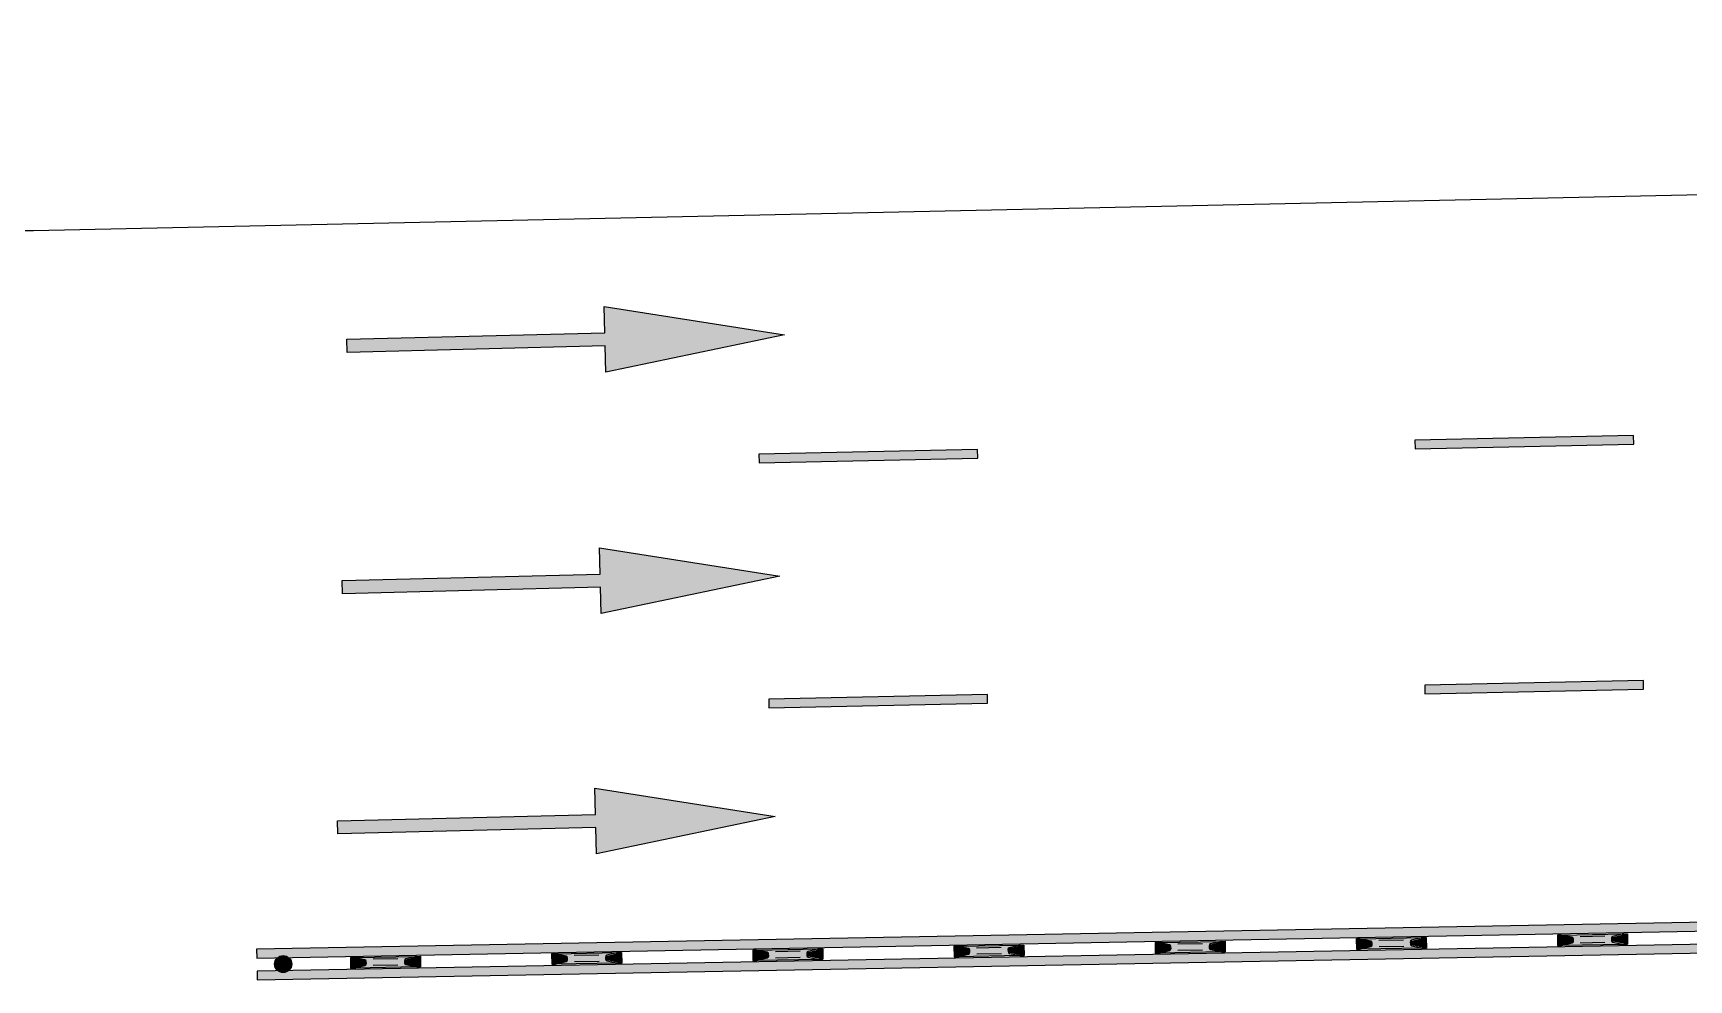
# Model space of a CAD drawing. Header units: metres. Extents: x 668617 to 675126, y 2286318 to 2293677.
# Drawn here: x 669614.56 to 669633.49, y 2287218.19 to 2287229.01 of the extents above; entities that cross this region are included whole.
import ezdxf

# ---------------------------------------------------------------- set-up
doc = ezdxf.new("R2010")
doc.units = ezdxf.units.M
doc.header["$MEASUREMENT"] = 0
for name, color, linetype in [('CU_VEGETACION', 54, 'Continuous'), ('DMTG-D-CONFIBUS', 1, 'Continuous'), ('DMTG-M-BOLARDO ABATIBLE', 70, 'Continuous'), ('DMTG-PB-BANQUETAS', 251, 'Continuous'), ('DMTG-SH-FLECHA FRENTE', 252, 'Continuous'), ('DMTG-SH-LINEA DISCONTINUA', 252, 'Continuous'), ('DMTG-SH-LINEA DOBLE', 252, 'Continuous')]:
    doc.layers.add(name, color=color, linetype=linetype)

# ---------------------------------------------------------------- blocks, each defined once
blk = doc.blocks.new('*U164')
for points in [[(1.2, 0.2), (24.341, 0.2), (24.341, 0.3), (1.2, 0.3)], [(1.2, -0.05), (24.341, -0.05), (24.341, 0.05), (1.2, 0.05)]]:
    blk.add_hatch(color=252).paths.add_polyline_path(points)
for points in [[(1.2, 0.2), (24.341, 0.2), (24.341, 0.3), (1.2, 0.3)], [(1.2, -0.05), (24.341, -0.05), (24.341, 0.05), (1.2, 0.05)]]:
    blk.add_lwpolyline(points, close=True)
blk = doc.blocks.new('ITO-AB')
at = {"linetype": 'Continuous', "true_color": 0x139b48}
blk.add_hatch(color=114, dxfattribs=at).paths.add_polyline_path([(-0.05, 0, 1), (0.05, 0, 1)])
at = {"layer": 'CU_VEGETACION', "true_color": 0xc7c8ca}
h = blk.add_hatch(color=9, dxfattribs=at)
h.dxf.hatch_style = 1
edge = h.paths.add_edge_path()
edge.add_arc((0, 0), 0.0975, 0, 360)
at = {"color": 114, "linetype": 'Continuous', "true_color": 0x139b48}
for points in [[(0, 0.05), (0, 0.098)], [(0, -0.05), (0, -0.098)]]:
    blk.add_lwpolyline(points, dxfattribs=at)
for centre, radius in [((0, 0), 0.0975), ((0, 0), 0.05), ((-0.01, 0.074), 0.0035), ((0.01, 0.074), 0.0035), ((-0.01, -0.074), 0.0035), ((0.01, -0.074), 0.0035)]:
    blk.add_circle(centre, radius, dxfattribs=at)
blk = doc.blocks.new('*U26')
at = {"ltscale": 0.1, "true_color": 0xf8d731}
h = blk.add_hatch(color=40, dxfattribs=at)
h.dxf.hatch_style = 1
h.paths.add_polyline_path([(0, -0.115), (0, -0.235), (0.163, -0.197, 0.348227), (0.171, -0.187), (0.171, -0.163, 0.348227), (0.163, -0.153)])
h.paths.add_polyline_path([(0.151, -0.171), (0.151, -0.179), (0.02, -0.21), (0.02, -0.14)], flags=16)
at = {"lineweight": 60}
h = blk.add_hatch(color=72, dxfattribs=at)
h.dxf.hatch_style = 1
h.paths.add_polyline_path([(0.02, -0.21), (0.151, -0.179), (0.151, -0.171), (0.02, -0.14)])
at = {"ltscale": 0.1, "true_color": 0xf8d731}
h = blk.add_hatch(color=40, dxfattribs=at)
h.dxf.hatch_style = 1
h.set_gradient(color1=(248, 153, 30), color2=(248, 215, 49), rotation=90, name='CYLINDER')
h.paths.add_polyline_path([(0.756, -0.235), (0.632, -0.207, -0.349253), (0.617, -0.187), (0.617, -0.163, -0.000038), (0.617, -0.163, -0.349253), (0.632, -0.143), (0.756, -0.115), (0.044, -0.115), (0.165, -0.143, -0.348227), (0.181, -0.163), (0.181, -0.187, -0.348227), (0.165, -0.207), (0.044, -0.235)])
h = blk.add_hatch(color=40, dxfattribs=at)
h.dxf.hatch_style = 1
h.paths.add_polyline_path([(0.634, -0.153, 0.349253), (0.627, -0.163), (0.627, -0.187, 0.349253), (0.634, -0.197), (0.8, -0.235), (0.8, -0.115)])
h.paths.add_polyline_path([(0.78, -0.14), (0.647, -0.171), (0.647, -0.179), (0.78, -0.21)], flags=16)
at = {"lineweight": 60}
h = blk.add_hatch(color=22, dxfattribs=at)
h.dxf.hatch_style = 1
h.paths.add_polyline_path([(0.647, -0.179), (0.78, -0.21), (0.78, -0.14), (0.647, -0.171)])
at = {"color": 40, "true_color": 0xf8d731}
for points in [[(0, -0.115), (0, -0.235), (0.163, -0.197, 0.348227), (0.171, -0.187), (0.171, -0.163, 0.348227), (0.163, -0.153)], [(0.617, -0.163), (0.617, -0.187, 0.349253), (0.632, -0.207), (0.756, -0.235), (0.044, -0.235), (0.165, -0.207, 0.348227), (0.181, -0.187), (0.181, -0.163, 0.348227), (0.165, -0.143), (0.044, -0.115), (0.756, -0.115), (0.632, -0.143, 0.349253), (0.617, -0.163, 0.000038)], [(0.8, -0.235), (0.634, -0.197, -0.349253), (0.627, -0.187), (0.627, -0.163, -0.349253), (0.634, -0.153), (0.8, -0.115)]]:
    blk.add_lwpolyline(points, format="xyb", close=True, dxfattribs=at)
for points in [[(0.044, -0.115), (0, -0.115)], [(0.756, -0.115), (0.8, -0.115)], [(0, -0.235), (0.044, -0.235)], [(0.756, -0.235), (0.8, -0.235)]]:
    blk.add_lwpolyline(points, dxfattribs=at)
for points in [[(0.02, -0.14), (0.02, -0.21), (0.151, -0.179), (0.151, -0.171)], [(0.78, -0.21), (0.647, -0.179), (0.647, -0.171), (0.78, -0.14)]]:
    blk.add_lwpolyline(points, close=True, dxfattribs=at)
at = {"color": 1, "ltscale": 0.1}
for points in [[(0.541, -0.139), (0.259, -0.139)], [(0.541, -0.211), (0.259, -0.211)]]:
    blk.add_lwpolyline(points, dxfattribs=at)
blk = doc.blocks.new('*U68')
at = {"layer": 'DMTG-D-CONFIBUS', "rotation": 0.06683931164646181}
blk.add_blockref('*U26', (0, 0.175), dxfattribs=at)
blk = doc.blocks.new('*U79')
for points in [[(72.5, -0.05), (75, -0.05), (75, 0.05), (72.5, 0.05)], [(80, -0.05), (82.5, -0.05), (82.5, 0.05), (80, 0.05)]]:
    blk.add_hatch(color=252).paths.add_polyline_path(points)
for points in [[(72.5, -0.05), (75, -0.05), (75, 0.05), (72.5, 0.05)], [(80, -0.05), (82.5, -0.05), (82.5, 0.05), (80, 0.05)]]:
    blk.add_lwpolyline(points, close=True)
blk = doc.blocks.new('*U60')
blk.add_hatch(color=252).paths.add_polyline_path([(-2.063, 9.788), (-2.438, 7.738), (-2.138, 7.738), (-2.138, 4.788), (-1.988, 4.788), (-1.988, 7.738), (-1.688, 7.738)])
at = {"color": 252}
blk.add_lwpolyline([(-2.063, 9.788), (-2.438, 7.738), (-2.138, 7.738), (-2.138, 4.788), (-1.988, 4.788), (-1.988, 7.738), (-1.688, 7.738), (-2.063, 9.788)], dxfattribs=at)

msp = doc.modelspace()

# ---------------------------------------------------------------- linework, layer by layer
at = {"layer": 'DMTG-PB-BANQUETAS'}
msp.add_lwpolyline([(669712.34047, 2287229.15834), (669711.77597, 2287228.9575), (669711.19003, 2287228.83282), (669614.569, 2287226.74593), (669614.141, 2287226.74809), (669613.72163, 2287226.83519), (669613.32686, 2287227.00311), (669612.97364, 2287227.24572), (669612.6759, 2287227.55293), (669612.44456, 2287227.91364), (669612.2895, 2287228.3128), (669612.21662, 2287228.73535), (669612.22778, 2287229.16328)], dxfattribs=at)

# ---------------------------------------------------------------- block references
at = {"layer": 'DMTG-D-CONFIBUS', "color": 0, "linetype": 'ByBlock', "lineweight": -2, "transparency": 16777216, "rotation": 1.000708642054074}
for p in [(669629.69077, 2287218.59605), (669631.99037, 2287218.6389), (669620.49237, 2287218.42464), (669622.79197, 2287218.46749), (669625.09157, 2287218.51035), (669627.39117, 2287218.5532), (669618.19277, 2287218.38179)]:
    msp.add_blockref('*U68', p, dxfattribs=at)
at = {"layer": 'DMTG-M-BOLARDO ABATIBLE', "rotation": 6.2883866787808}
msp.add_blockref('ITO-AB', (669617.42299, 2287218.36745), dxfattribs=at)
at = {"layer": 'DMTG-SH-FLECHA FRENTE', "xscale": -1, "rotation": 271.4254079347353}
for p in [(669613.31675, 2287227.37672), (669613.26307, 2287224.61804), (669613.20967, 2287221.87322)]:
    msp.add_blockref('*U60', p, dxfattribs=at)
at = {"layer": 'DMTG-SH-LINEA DISCONTINUA', "rotation": 181.2230836900526}
for p in [(669705.34409, 2287225.90579), (669705.45623, 2287223.1076)]:
    msp.add_blockref('*U79', p, dxfattribs=at)
at = {"layer": 'DMTG-SH-LINEA DOBLE', "rotation": 181.0675479429796}
msp.add_blockref('*U164', (669641.45793, 2287218.94034), dxfattribs=at)

doc.saveas('drawing.dxf')
